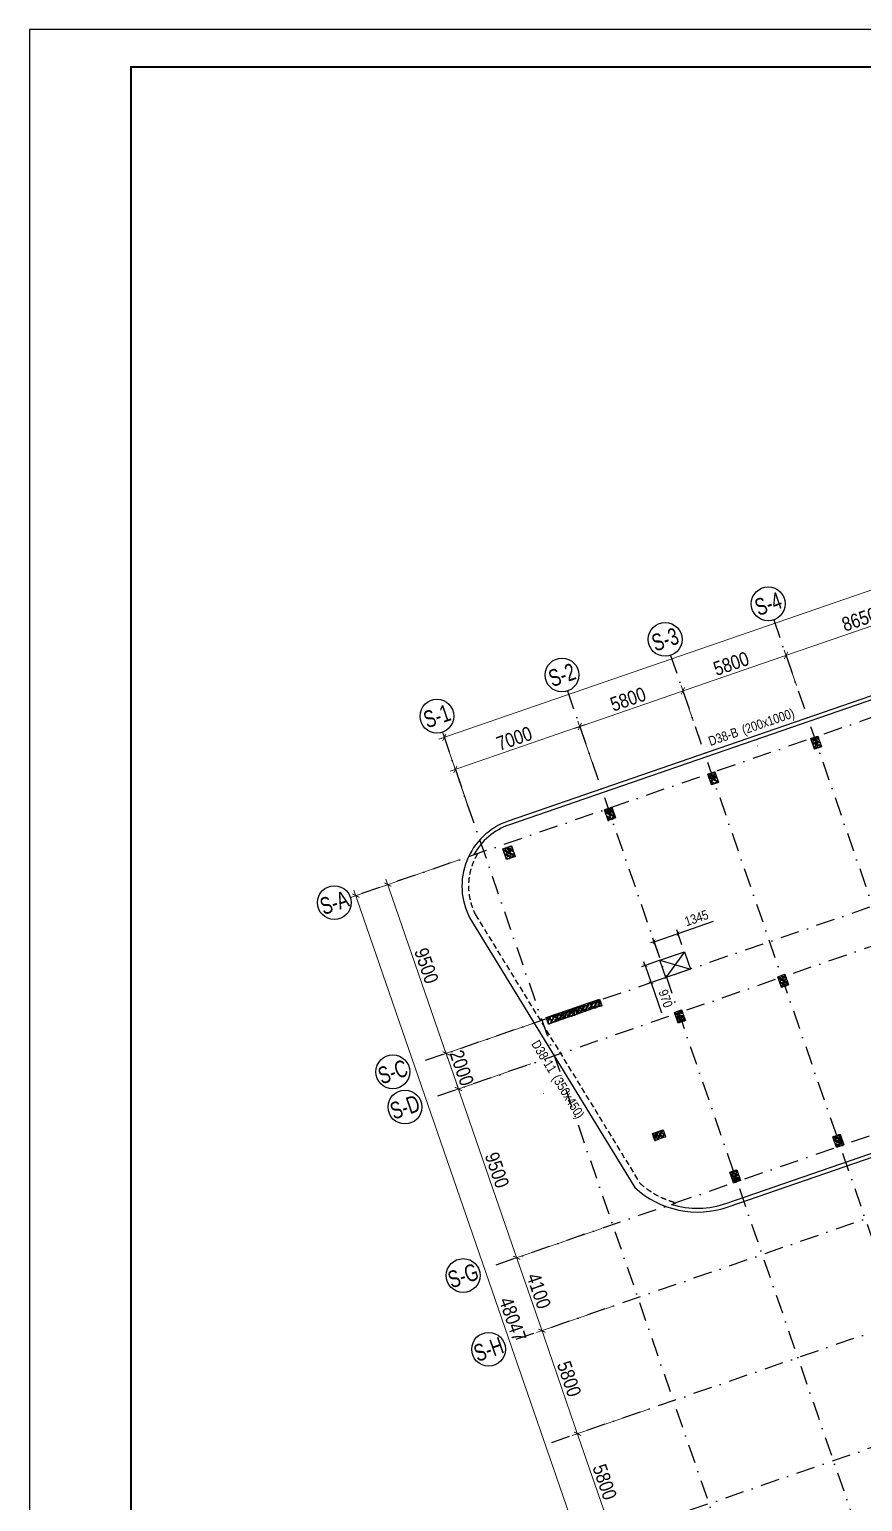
# Model space of a CAD drawing. Header units: millimetres. Extents: x -146681 to 1327256, y -72704 to 46237.
# Drawn here: x 789237 to 833532, y -32064 to 46237 of the extents above; entities that cross this region are included whole.
import ezdxf
from ezdxf.enums import TextEntityAlignment as Align

# ---------------------------------------------------------------- set-up
doc = ezdxf.new("R2010")
doc.units = ezdxf.units.MM
doc.header["$MEASUREMENT"] = 0
doc.linetypes.add('DASHDOT', pattern=[1, 0.5, -0.25, 0, -0.25])
doc.linetypes.add('DASHED', pattern=[4.5, 3, -1.5])
for name, color, linetype in [('ccu11-Dim', 8, 'Continuous'), ('ccu11-Khuat', 9, 'DASHED'), ('ccu11-Manh', 8, 'Continuous'), ('ccu11-Thay', 7, 'Continuous'), ('ccu12-Text', 31, 'Continuous'), ('KC2-DIM', 251, 'Continuous'), ('KT-Luoi truc South Tower', 8, 'DASHDOT'), ('ST_MBDV Cot vach 220805$0$AUDIT_I_220805193045-1', 50, 'Continuous'), ('ST_MBDV Cot vach 220805$0$AUDIT_I_220805193045-5', 6, 'Continuous')]:
    doc.layers.add(name, color=color, linetype=linetype)
for name, color, linetype, lineweight in [('ccu12-Tencaukien', 9, 'Continuous', 15), ('KT-Kich thuoc', 159, 'Continuous', 18), ('KT-Net thay', 7, 'Continuous', 15)]:
    doc.layers.add(name, color=color, linetype=linetype, lineweight=lineweight)
doc.styles.add('Arial Narrow', font='ARIALN.TTF')
doc.styles.add('ST_MBDV Cot vach 220805$0$HBA-Text', font='GOTHIC.TTF')
doc.dimstyles.new('ccu12-200', dxfattribs={"dimscale": 200, "dimtxt": 2.5, "dimasz": 1, "dimexe": 1, "dimexo": 2, "dimgap": 1, "dimtad": 1, "dimdec": 0, "dimdsep": 46, "dimtxsty": 'Arial Narrow', "dimblk": 'ARCHTICK', "dimcen": -1, "dimdle": 1, "dimclrd": 256, "dimclre": 256, "dimclrt": 3, "dimadec": 0, "dimazin": 2, "dimtfac": 0.1, "dimtdec": 0, "dimtmove": 0, "dimatfit": 1, "dimldrblk": 'ARCHTICK', "dimfxl": 1, "dimtvp": 0.833333, "dimtolj": 1, "dimtzin": 12, "dimarcsym": 0})
doc.dimstyles.new('CCU_1-300', dxfattribs={"dimscale": 300, "dimtxt": 2.5, "dimasz": 1, "dimexe": 1, "dimexo": 2, "dimgap": 0.5, "dimtad": 1, "dimdec": 0, "dimdsep": 46, "dimtxsty": 'Arial Narrow', "dimblk": 'ARCHTICK', "dimcen": -1, "dimdle": 1, "dimclrd": 256, "dimclre": 256, "dimclrt": 3, "dimadec": 0, "dimazin": 2, "dimtfac": 0.1, "dimtdec": 0, "dimtix": 1, "dimtmove": 2, "dimatfit": 1, "dimfxl": 1, "dimtvp": 0.833333, "dimtolj": 1, "dimtzin": 12, "dimarcsym": 0})

# ---------------------------------------------------------------- blocks, each defined once
blk = doc.blocks.new('_ArchTick')
at = {"color": 0, "const_width": 0.15}
blk.add_lwpolyline([(-0.5, -0.5), (0.5, 0.5)], dxfattribs=at)
blk = doc.blocks.new('*D471')
at = {"layer": 'Defpoints', "color": 0, "transparency": 16777216}
for p in [(-107244, 41911, 0), (-103322, 33214, 0), (-108556, 31407)]:
    blk.add_point(p, dxfattribs=at)
at = {"layer": 'KT-Kich thuoc', "lineweight": -2, "transparency": 16777216}
for p, q in [((-107811, 41715), (-111940, 40289)), ((-111755, 40671), (-108459, 31124)), ((-103889, 33019), (-108840, 31309))]:
    blk.add_line(p, q, dxfattribs=at)
at = {"layer": 'KT-Kich thuoc', "lineweight": -2, "transparency": 16777216, "xscale": 300, "yscale": 300, "zscale": 300}
for p, rotation in [((-111657, 40387), 109.0471379637702), ((-108556, 31407), 289.0471379637702)]:
    blk.add_blockref('_ArchTick', p, dxfattribs=dict(at, rotation=rotation))
at = {"layer": 'KT-Kich thuoc', "color": 3, "transparency": 16777216, "insert": (-109603, 36071), "char_height": 750, "attachment_point": 5, "rotation": 289.04714, "style": 'Arial Narrow'}
blk.add_mtext('\\A1;9500', dxfattribs=at)
blk = doc.blocks.new('*D472')
at = {"layer": 'Defpoints', "color": 0, "transparency": 16777216}
for p in [(-103491, 31041, 0), (-99707, 22296), (-104803, 20537)]:
    blk.add_point(p, dxfattribs=at)
at = {"layer": 'KT-Kich thuoc', "lineweight": -2, "transparency": 16777216}
for p, q in [((-104058, 30845), (-108187, 29419)), ((-108002, 29801), (-104706, 20253)), ((-100274, 22101), (-105087, 20439))]:
    blk.add_line(p, q, dxfattribs=at)
at = {"layer": 'KT-Kich thuoc', "lineweight": -2, "transparency": 16777216, "xscale": 300, "yscale": 300, "zscale": 300}
for p, rotation in [((-107904, 29517), 109.0471379637702), ((-104803, 20537), 289.0471379637702)]:
    blk.add_blockref('_ArchTick', p, dxfattribs=dict(at, rotation=rotation))
at = {"layer": 'KT-Kich thuoc', "color": 3, "transparency": 16777216, "insert": (-105850, 25201), "char_height": 750, "attachment_point": 5, "rotation": 289.04714, "style": 'Arial Narrow'}
blk.add_mtext('\\A1;9500', dxfattribs=at)
blk = doc.blocks.new('*D473')
at = {"layer": 'Defpoints', "color": 0, "transparency": 16777216}
for p in [(-104143, 32931, 0), (-103491, 31041, 0), (-107904, 29517)]:
    blk.add_point(p, dxfattribs=at)
at = {"layer": 'KT-Kich thuoc', "lineweight": -2, "transparency": 16777216}
for p, q in [((-104711, 32735), (-108840, 31310)), ((-108557, 31407), (-108654, 31691)), ((-108557, 31407), (-107904, 29517)), ((-104058, 30845), (-108187, 29419)), ((-107904, 29517), (-107806, 29233))]:
    blk.add_line(p, q, dxfattribs=at)
at = {"layer": 'KT-Kich thuoc', "lineweight": -2, "transparency": 16777216, "xscale": 300, "yscale": 300, "zscale": 300}
for p, rotation in [((-108557, 31407), 289.0471379637702), ((-107904, 29517), 109.0471379637702)]:
    blk.add_blockref('_ArchTick', p, dxfattribs=dict(at, rotation=rotation))
at = {"layer": 'KT-Kich thuoc', "color": 3, "transparency": 16777216, "insert": (-107726, 30636), "char_height": 750, "attachment_point": 5, "rotation": 289.04714, "style": 'Arial Narrow'}
blk.add_mtext('\\A1;2000', dxfattribs=at)
blk = doc.blocks.new('ST_MBDV Cot vach 220805$0$GRID-SYM-flat-103')
at = {"layer": 'ST_MBDV Cot vach 220805$0$AUDIT_I_220805193045-1'}
blk.add_circle((0, 0, 0), 900, dxfattribs=at)
at = {"layer": 'ST_MBDV Cot vach 220805$0$AUDIT_I_220805193045-1', "style": 'ST_MBDV Cot vach 220805$0$HBA-Text'}
blk.add_attdef('GRID', text='', height=900, rotation=19.04714, dxfattribs=at).set_placement((0, 0, 0), align=Align.MIDDLE_CENTER)
blk = doc.blocks.new('*D479')
at = {"layer": 'Defpoints', "color": 0, "transparency": 16777216}
for p in [(-110864, 40661, 0), (-91942, -3636), (-97678, -5616)]:
    blk.add_point(p, dxfattribs=at)
at = {"layer": 'KT-Kich thuoc', "lineweight": -2, "transparency": 16777216}
for p, q in [((-111431, 40465), (-113642, 39702)), ((-113456, 40083), (-97581, -5900)), ((-92509, -3831), (-97962, -5714))]:
    blk.add_line(p, q, dxfattribs=at)
at = {"layer": 'KT-Kich thuoc', "lineweight": -2, "transparency": 16777216, "xscale": 300, "yscale": 300, "zscale": 300}
for p, rotation in [((-113358, 39800), 109.0471379637702), ((-97678, -5616), 289.0471379637702)]:
    blk.add_blockref('_ArchTick', p, dxfattribs=dict(at, rotation=rotation))
at = {"layer": 'KT-Kich thuoc', "color": 3, "transparency": 16777216, "insert": (-105015, 17266), "char_height": 750, "attachment_point": 5, "rotation": 289.04714, "style": 'Arial Narrow'}
blk.add_mtext('\\A1;48047', dxfattribs=at)
blk = doc.blocks.new('*D480')
at = {"layer": 'Defpoints', "color": 0, "transparency": 16777216}
for p in [(-100390, 22061, 0), (-99052, 18185, 0), (-103465, 16661)]:
    blk.add_point(p, dxfattribs=at)
at = {"layer": 'KT-Kich thuoc', "lineweight": -2, "transparency": 16777216}
for p, q in [((-100958, 21865), (-105087, 20439)), ((-104901, 20820), (-103368, 16378)), ((-99620, 17989), (-103749, 16563))]:
    blk.add_line(p, q, dxfattribs=at)
at = {"layer": 'KT-Kich thuoc', "lineweight": -2, "transparency": 16777216, "xscale": 300, "yscale": 300, "zscale": 300}
for p, rotation in [((-104803, 20537), 109.0471379637702), ((-103465, 16661), 289.0471379637702)]:
    blk.add_blockref('_ArchTick', p, dxfattribs=dict(at, rotation=rotation))
at = {"layer": 'KT-Kich thuoc', "color": 3, "transparency": 16777216, "insert": (-103631, 18773), "char_height": 750, "attachment_point": 5, "rotation": 289.04714, "style": 'Arial Narrow'}
blk.add_mtext('\\A1;4100', dxfattribs=at)
blk = doc.blocks.new('*D481')
at = {"layer": 'Defpoints', "color": 0, "transparency": 16777216}
for p in [(-99052, 18185, 0), (-97162, 12702, 0), (-101573, 11179)]:
    blk.add_point(p, dxfattribs=at)
at = {"layer": 'KT-Kich thuoc', "lineweight": -2, "transparency": 16777216}
for p, q in [((-99620, 17989), (-103749, 16564)), ((-103563, 16945), (-101475, 10896)), ((-97729, 12506), (-101856, 11081))]:
    blk.add_line(p, q, dxfattribs=at)
at = {"layer": 'KT-Kich thuoc', "lineweight": -2, "transparency": 16777216, "xscale": 300, "yscale": 300, "zscale": 300}
for p, rotation in [((-103466, 16662), 109.0471379637702), ((-101573, 11179), 289.0471379637702)]:
    blk.add_blockref('_ArchTick', p, dxfattribs=dict(at, rotation=rotation))
at = {"layer": 'KT-Kich thuoc', "color": 3, "transparency": 16777216, "insert": (-102015, 14094), "char_height": 750, "attachment_point": 5, "rotation": 289.04714, "style": 'Arial Narrow'}
blk.add_mtext('\\A1;5800', dxfattribs=at)
blk = doc.blocks.new('*D482')
at = {"layer": 'Defpoints', "color": 0, "transparency": 16777216}
for p in [(-97162, 12702, 0), (-95267, 7220, 0), (-99682, 5696)]:
    blk.add_point(p, dxfattribs=at)
at = {"layer": 'KT-Kich thuoc', "lineweight": -2, "transparency": 16777216}
for p, q in [((-97729, 12506), (-101858, 11080)), ((-101673, 11462), (-99584, 5412)), ((-95834, 7024), (-99966, 5598))]:
    blk.add_line(p, q, dxfattribs=at)
at = {"layer": 'KT-Kich thuoc', "lineweight": -2, "transparency": 16777216, "xscale": 300, "yscale": 300, "zscale": 300}
for p, rotation in [((-101575, 11178), 109.0471379637702), ((-99682, 5696), 289.0471379637702)]:
    blk.add_blockref('_ArchTick', p, dxfattribs=dict(at, rotation=rotation))
at = {"layer": 'KT-Kich thuoc', "color": 3, "transparency": 16777216, "insert": (-100125, 8611), "char_height": 750, "attachment_point": 5, "rotation": 289.04714, "style": 'Arial Narrow'}
blk.add_mtext('\\A1;5800', dxfattribs=at)
blk = doc.blocks.new('*D485')
at = {"layer": 'Defpoints', "color": 0, "transparency": 16777216}
for p in [(-52359, 62652), (-108654, 48212), (-107112, 43748, 0)]:
    blk.add_point(p, dxfattribs=at)
at = {"layer": 'KT-Kich thuoc', "lineweight": -2, "transparency": 16777216}
for p, q in [((-52555, 63219), (-53998, 67400)), ((-53617, 67214), (-108937, 48114)), ((-107308, 44315), (-108751, 48496))]:
    blk.add_line(p, q, dxfattribs=at)
at = {"layer": 'KT-Kich thuoc', "lineweight": -2, "transparency": 16777216, "xscale": 300, "yscale": 300, "zscale": 300}
for p, rotation in [((-53900, 67116), 19.04771637789532), ((-108654, 48212), 199.0477163778953)]:
    blk.add_blockref('_ArchTick', p, dxfattribs=dict(at, rotation=rotation))
at = {"layer": 'KT-Kich thuoc', "color": 3, "transparency": 16777216, "insert": (-78140, 59662), "char_height": 750, "attachment_point": 5, "rotation": 19.04772, "style": 'Arial Narrow'}
blk.add_mtext('\\A1;57925', dxfattribs=at)
blk = doc.blocks.new('*D486')
at = {"layer": 'Defpoints', "color": 0, "transparency": 16777216}
for p in [(-101450, 48795), (-100280, 45407), (-106897, 43123)]:
    blk.add_point(p, dxfattribs=at)
at = {"layer": 'KT-Kich thuoc', "lineweight": -2, "transparency": 16777216}
for p, q in [((-108350, 46413), (-101166, 48893)), ((-100476, 45974), (-101548, 49079)), ((-107092, 43690), (-108164, 46794))]:
    blk.add_line(p, q, dxfattribs=at)
for p, xscale, yscale, zscale, rotation in [((-101450, 48795), 300, 300, 300, 19.04713796427213), ((-108066, 46511), 300.0000000000001, 300.0000000000001, 300.0000000000001, 199.0471379642721)]:
    blk.add_blockref('_ArchTick', p, dxfattribs=dict(at, xscale=xscale, yscale=yscale, zscale=zscale, rotation=rotation))
at = {"layer": 'KT-Kich thuoc', "color": 3, "transparency": 16777216, "insert": (-104932, 48157), "char_height": 750, "attachment_point": 5, "rotation": 19.04714, "style": 'Arial Narrow'}
blk.add_mtext('\\A1;7000', dxfattribs=at)
blk = doc.blocks.new('*D487')
at = {"layer": 'Defpoints', "color": 0, "transparency": 16777216}
for p in [(-95967, 50688), (-95220, 48523), (-100280, 45407)]:
    blk.add_point(p, dxfattribs=at)
at = {"layer": 'KT-Kich thuoc', "lineweight": -2, "transparency": 16777216}
for p, q in [((-95415, 49090), (-96065, 50972)), ((-101733, 48697), (-95684, 50786)), ((-100476, 45974), (-101548, 49079))]:
    blk.add_line(p, q, dxfattribs=at)
for p, xscale, yscale, zscale, rotation in [((-95967, 50688), 300, 300, 300, 19.04713796427213), ((-101450, 48795), 300.0000000000001, 300.0000000000001, 300.0000000000001, 199.0471379642721)]:
    blk.add_blockref('_ArchTick', p, dxfattribs=dict(at, xscale=xscale, yscale=yscale, zscale=zscale, rotation=rotation))
at = {"layer": 'KT-Kich thuoc', "color": 3, "transparency": 16777216, "insert": (-98882, 50245), "char_height": 750, "attachment_point": 5, "rotation": 19.04714, "style": 'Arial Narrow'}
blk.add_mtext('\\A1;5800', dxfattribs=at)
blk = doc.blocks.new('*D488')
at = {"layer": 'Defpoints', "color": 0, "transparency": 16777216}
for p in [(-90485, 52581), (-89737, 50415), (-95220, 48523)]:
    blk.add_point(p, dxfattribs=at)
at = {"layer": 'KT-Kich thuoc', "lineweight": -2, "transparency": 16777216}
for p, q in [((-96251, 50590), (-90201, 52679)), ((-89933, 50983), (-90583, 52864)), ((-95415, 49090), (-96065, 50972))]:
    blk.add_line(p, q, dxfattribs=at)
for p, xscale, yscale, zscale, rotation in [((-90485, 52581), 300, 300, 300, 19.04713796427213), ((-95967, 50688), 300.0000000000001, 300.0000000000001, 300.0000000000001, 199.0471379642721)]:
    blk.add_blockref('_ArchTick', p, dxfattribs=dict(at, xscale=xscale, yscale=yscale, zscale=zscale, rotation=rotation))
at = {"layer": 'KT-Kich thuoc', "color": 3, "transparency": 16777216, "insert": (-93400, 52138), "char_height": 750, "attachment_point": 5, "rotation": 19.04714, "style": 'Arial Narrow'}
blk.add_mtext('\\A1;5800', dxfattribs=at)
blk = doc.blocks.new('*D489')
at = {"layer": 'Defpoints', "color": 0, "transparency": 16777216}
for p in [(-82308, 55404), (-81561, 53238), (-89737, 50415)]:
    blk.add_point(p, dxfattribs=at)
at = {"layer": 'KT-Kich thuoc', "lineweight": -2, "transparency": 16777216}
for p, q in [((-81757, 53805), (-82406, 55687)), ((-90768, 52483), (-82025, 55502)), ((-89933, 50983), (-90583, 52864))]:
    blk.add_line(p, q, dxfattribs=at)
for p, xscale, yscale, zscale, rotation in [((-82308, 55404), 300, 300, 300, 19.04713796427213), ((-90485, 52581), 300.0000000000001, 300.0000000000001, 300.0000000000001, 199.0471379642721)]:
    blk.add_blockref('_ArchTick', p, dxfattribs=dict(at, xscale=xscale, yscale=yscale, zscale=zscale, rotation=rotation))
at = {"layer": 'KT-Kich thuoc', "color": 3, "transparency": 16777216, "insert": (-86570, 54496), "char_height": 750, "attachment_point": 5, "rotation": 19.04714, "style": 'Arial Narrow'}
blk.add_mtext('\\A1;8650', dxfattribs=at)
blk = doc.blocks.new('*U194')
at = {"layer": 'ccu12-Tencaukien', "color": 8, "ltscale": 10000}
blk.add_line((361, -155), (354, -155), dxfattribs=at)
at = {"layer": 'ccu12-Text', "color": 2, "style": 'Arial Narrow', "width": 0.8}
blk.add_attdef('SH', text='', height=300, dxfattribs=at).set_placement((276, 6), align=Align.BOTTOM_RIGHT)
at = {"layer": 'ccu12-Text', "color": 31, "style": 'Arial Narrow', "width": 0.8}
for tag, p in [('(', (508, -75)), ('KT', (633, -75)), (')', (963, -75))]:
    blk.add_attdef(tag, text='', height=250, dxfattribs=at).set_placement(p, align=Align.BOTTOM_LEFT)
blk = doc.blocks.new('Khung ten_A1', base_point=(-3406704, 253379))
at = {"layer": 'Defpoints', "color": 1}
blk.add_lwpolyline([(84100, 0), (84100, 59471), (0, 59471), (0, 0)], close=True, dxfattribs=at)
at = {"layer": 'KT-Net thay', "const_width": 60}
blk.add_lwpolyline([(2700, 1071), (83100, 1071), (83100, 58471), (2700, 58471)], close=True, dxfattribs=at)
blk = doc.blocks.new('*U218')
h = blk.add_hatch()
h.set_pattern_fill('VATLIEU04', color=250, scale=40, style=0, pattern_type=2)
h.set_pattern_definition([(50, (-580, 3050), (286.904, -25.101), [30, -330]), (355, (-580, 3050), (-55.5, 300.877), [24, -264]), (100.451, (-556.1, 3047.9), (231.404, 275.776), [25.496, -280.457]), (46.184, (-580, 3130), (426.896, -66.208), [45, -495]), (96.636, (-544.43, 3124.5), (373.865, 389.647), [38.244, -420.685]), (351.184, (-580, 3130), (373.865, 389.65), [36, -396]), (21, (-540, 3110), (238.763, -161.048), [30, -330]), (326, (-540, 3110), (97.326, 290.06), [24, -264]), (71.451, (-520.1, 3096.58), (336.09, 129.012), [25.496, -280.457]), (37.5, (-580, 3050), (4.864, 133.1575), [0, -260.8, 0, -268, 0, -265]), (7.5, (-580, 3050), (105.228, 157.7647), [0, -152.8, 0, -254.8, 0, -101]), (327.5, (-669.2, 3050), (213.529, -9.022), [0, -100, 0, -312, 0, -414]), (317.5, (-709.2, 3050), (233.274, 40.042), [0, -130, 0, -207.2, 0, -294]), (45, (-580, 3050), (-120.208, 120.208), []), (45, (-580, 3099), (-120.208, 120.208), [])])
h.paths.add_polyline_path([(-475, -475), (-105, -475), (-105, 2525), (-475, 2525)])
at = {"color": 6, "ltscale": 0.25}
blk.add_lwpolyline([(-475, -475), (-105, -475), (-105, 2525), (-475, 2525)], close=True, dxfattribs=at)
at = {"layer": 'Defpoints', "linetype": 'ByBlock', "ltscale": 30}
for p, q in [((-105, -475), (-475, 2525)), ((-475, -475), (-105, 2525))]:
    blk.add_line(p, q, dxfattribs=at)
blk = doc.blocks.new('*U212')
h = blk.add_hatch()
h.set_pattern_fill('VATLIEU04', color=250, scale=40, style=0, pattern_type=2)
h.set_pattern_definition([(50, (-550, 650.03), (286.904, -25.1), [30, -330]), (355, (-550, 650.03), (-55.5, 300.88), [24, -264]), (100.451, (-526.1, 647.93), (231.404, 275.776), [25.496, -280.457]), (46.184, (-550, 730.03), (426.9, -66.21), [45, -495]), (96.636, (-514.43, 724.5), (373.87, 389.65), [38.24, -420.69]), (351.184, (-550, 730.03), (373.86, 389.65), [36, -396]), (21, (-510, 710.03), (238.763, -161.048), [30, -330]), (326, (-510, 710.03), (97.326, 290.06), [24, -264]), (71.451, (-490.1, 696.6), (336.09, 129.01), [25.496, -280.457]), (37.5, (-550, 650.03), (4.864, 133.1575), [0, -260.8, 0, -268, 0, -265]), (7.5, (-550, 650.03), (105.228, 157.765), [0, -152.8, 0, -254.8, 0, -101]), (327.5, (-639.2, 650.03), (213.529, -9.022), [0, -100, 0, -312, 0, -414]), (317.5, (-679.2, 650.03), (233.274, 40.042), [0, -130, 0, -207.2, 0, -294]), (45, (-550, 650.03), (-120.208, 120.208), []), (45, (-550, 699.03), (-120.208, 120.208), [])])
h.paths.add_polyline_path([(-475, -475), (-75, -475), (-75, 125), (-475, 125)])
at = {"color": 6, "ltscale": 0.25}
blk.add_lwpolyline([(-475, -475), (-75, -475), (-75, 125), (-475, 125)], close=True, dxfattribs=at)
at = {"layer": 'Defpoints', "linetype": 'ByBlock', "ltscale": 30}
for p, q in [((-75, -475), (-475, 125)), ((-475, -475), (-75, 125))]:
    blk.add_line(p, q, dxfattribs=at)
blk = doc.blocks.new('*U197')
h = blk.add_hatch()
h.set_pattern_fill('VATLIEU04', color=250, scale=40, style=0, pattern_type=2)
h.set_pattern_definition([(50, (-550, 650), (286.904, -25.1), [30, -330]), (355, (-550, 650), (-55.5, 300.88), [24, -264]), (100.451, (-526.1, 647.9), (231.404, 275.776), [25.496, -280.457]), (46.184, (-550, 730), (426.9, -66.21), [45, -495]), (96.636, (-514.43, 724.5), (373.87, 389.65), [38.24, -420.69]), (351.184, (-550, 730), (373.86, 389.65), [36, -396]), (21, (-510, 710), (238.763, -161.048), [30, -330]), (326, (-510, 710), (97.326, 290.06), [24, -264]), (71.451, (-490.1, 696.58), (336.09, 129.01), [25.496, -280.457]), (37.5, (-550, 650), (4.864, 133.1575), [0, -260.8, 0, -268, 0, -265]), (7.5, (-550, 650), (105.228, 157.765), [0, -152.8, 0, -254.8, 0, -101]), (327.5, (-639.2, 650), (213.529, -9.022), [0, -100, 0, -312, 0, -414]), (317.5, (-679.2, 650), (233.274, 40.042), [0, -130, 0, -207.2, 0, -294]), (45, (-550, 650), (-120.208, 120.208), []), (45, (-550, 699), (-120.208, 120.208), [])])
h.paths.add_polyline_path([(-475, -475), (-75, -475), (-75, 125), (-475, 125)])
at = {"color": 6, "ltscale": 0.25}
blk.add_lwpolyline([(-475, -475), (-75, -475), (-75, 125), (-475, 125)], close=True, dxfattribs=at)
at = {"layer": 'Defpoints', "linetype": 'ByBlock', "ltscale": 30}
for p, q in [((-75, -475), (-475, 125)), ((-475, -475), (-75, 125))]:
    blk.add_line(p, q, dxfattribs=at)
blk = doc.blocks.new('*U210')
h = blk.add_hatch()
h.set_pattern_fill('VATLIEU04', color=250, scale=40, style=0, pattern_type=2)
h.set_pattern_definition([(50, (-550, 650.03), (286.904, -25.1), [30, -330]), (355, (-550, 650.03), (-55.5, 300.88), [24, -264]), (100.451, (-526.1, 647.93), (231.404, 275.776), [25.496, -280.457]), (46.184, (-550, 730.03), (426.9, -66.21), [45, -495]), (96.636, (-514.43, 724.5), (373.87, 389.65), [38.24, -420.69]), (351.184, (-550, 730.03), (373.86, 389.65), [36, -396]), (21, (-510, 710.03), (238.763, -161.048), [30, -330]), (326, (-510, 710.03), (97.326, 290.06), [24, -264]), (71.451, (-490.1, 696.6), (336.09, 129.01), [25.496, -280.457]), (37.5, (-550, 650.03), (4.864, 133.1575), [0, -260.8, 0, -268, 0, -265]), (7.5, (-550, 650.03), (105.228, 157.765), [0, -152.8, 0, -254.8, 0, -101]), (327.5, (-639.2, 650.03), (213.529, -9.022), [0, -100, 0, -312, 0, -414]), (317.5, (-679.2, 650.03), (233.274, 40.042), [0, -130, 0, -207.2, 0, -294]), (45, (-550, 650.03), (-120.208, 120.208), []), (45, (-550, 699.03), (-120.208, 120.208), [])])
h.paths.add_polyline_path([(-475, -475), (-75, -475), (-75, 125), (-475, 125)])
at = {"color": 6, "ltscale": 0.25}
blk.add_lwpolyline([(-475, -475), (-75, -475), (-75, 125), (-475, 125)], close=True, dxfattribs=at)
at = {"layer": 'Defpoints', "linetype": 'ByBlock', "ltscale": 30}
for p, q in [((-75, -475), (-475, 125)), ((-475, -475), (-75, 125))]:
    blk.add_line(p, q, dxfattribs=at)
blk = doc.blocks.new('*U204')
h = blk.add_hatch()
h.set_pattern_fill('VATLIEU04', color=250, scale=40, style=0, pattern_type=2)
h.set_pattern_definition([(50, (-550, 650), (286.904, -25.1), [30, -330]), (355, (-550, 650), (-55.5, 300.88), [24, -264]), (100.451, (-526.1, 647.9), (231.404, 275.776), [25.496, -280.457]), (46.184, (-550, 730), (426.9, -66.21), [45, -495]), (96.636, (-514.43, 724.5), (373.87, 389.65), [38.24, -420.69]), (351.184, (-550, 730), (373.86, 389.65), [36, -396]), (21, (-510, 710), (238.763, -161.048), [30, -330]), (326, (-510, 710), (97.326, 290.06), [24, -264]), (71.451, (-490.1, 696.58), (336.09, 129.01), [25.496, -280.457]), (37.5, (-550, 650), (4.864, 133.1575), [0, -260.8, 0, -268, 0, -265]), (7.5, (-550, 650), (105.228, 157.765), [0, -152.8, 0, -254.8, 0, -101]), (327.5, (-639.2, 650), (213.529, -9.022), [0, -100, 0, -312, 0, -414]), (317.5, (-679.2, 650), (233.274, 40.042), [0, -130, 0, -207.2, 0, -294]), (45, (-550, 650), (-120.208, 120.208), []), (45, (-550, 699), (-120.208, 120.208), [])])
h.paths.add_polyline_path([(-475, -475), (-75, -475), (-75, 125), (-475, 125)])
at = {"color": 6, "ltscale": 0.25}
blk.add_lwpolyline([(-475, -475), (-75, -475), (-75, 125), (-475, 125)], close=True, dxfattribs=at)
at = {"layer": 'Defpoints', "linetype": 'ByBlock', "ltscale": 30}
for p, q in [((-75, -475), (-475, 125)), ((-475, -475), (-75, 125))]:
    blk.add_line(p, q, dxfattribs=at)
blk = doc.blocks.new('*U206')
h = blk.add_hatch()
h.set_pattern_fill('VATLIEU04', color=250, scale=40, style=0, pattern_type=2)
h.set_pattern_definition([(50, (-550, 650), (286.904, -25.1), [30, -330]), (355, (-550, 650), (-55.5, 300.88), [24, -264]), (100.451, (-526.1, 647.9), (231.404, 275.776), [25.496, -280.457]), (46.184, (-550, 730), (426.9, -66.21), [45, -495]), (96.636, (-514.43, 724.5), (373.87, 389.65), [38.24, -420.69]), (351.184, (-550, 730), (373.86, 389.65), [36, -396]), (21, (-510, 710), (238.763, -161.048), [30, -330]), (326, (-510, 710), (97.326, 290.06), [24, -264]), (71.451, (-490.1, 696.58), (336.09, 129.01), [25.496, -280.457]), (37.5, (-550, 650), (4.864, 133.1575), [0, -260.8, 0, -268, 0, -265]), (7.5, (-550, 650), (105.228, 157.765), [0, -152.8, 0, -254.8, 0, -101]), (327.5, (-639.2, 650), (213.529, -9.022), [0, -100, 0, -312, 0, -414]), (317.5, (-679.2, 650), (233.274, 40.042), [0, -130, 0, -207.2, 0, -294]), (45, (-550, 650), (-120.208, 120.208), []), (45, (-550, 699), (-120.208, 120.208), [])])
h.paths.add_polyline_path([(-475, -475), (-75, -475), (-75, 125), (-475, 125)])
at = {"color": 6, "ltscale": 0.25}
blk.add_lwpolyline([(-475, -475), (-75, -475), (-75, 125), (-475, 125)], close=True, dxfattribs=at)
at = {"layer": 'Defpoints', "linetype": 'ByBlock', "ltscale": 30}
for p, q in [((-75, -475), (-475, 125)), ((-475, -475), (-75, 125))]:
    blk.add_line(p, q, dxfattribs=at)
blk = doc.blocks.new('*U199')
h = blk.add_hatch()
h.set_pattern_fill('VATLIEU04', color=250, scale=40, style=0, pattern_type=2)
h.set_pattern_definition([(50, (-550, 650.2), (286.904, -25.1), [30, -330]), (355, (-550, 650.2), (-55.5, 300.88), [24, -264]), (100.451, (-526.1, 648.1), (231.404, 275.776), [25.496, -280.457]), (46.184, (-550, 730.2), (426.9, -66.21), [45, -495]), (96.636, (-514.43, 724.67), (373.87, 389.65), [38.24, -420.69]), (351.184, (-550, 730.2), (373.86, 389.65), [36, -396]), (21, (-510, 710.2), (238.763, -161.048), [30, -330]), (326, (-510, 710.2), (97.326, 290.06), [24, -264]), (71.451, (-490.1, 696.77), (336.09, 129.01), [25.496, -280.457]), (37.5, (-550, 650.19), (4.864, 133.1575), [0, -260.8, 0, -268, 0, -265]), (7.5, (-550, 650.19), (105.228, 157.765), [0, -152.8, 0, -254.8, 0, -101]), (327.5, (-639.2, 650.19), (213.529, -9.022), [0, -100, 0, -312, 0, -414]), (317.5, (-679.2, 650.2), (233.274, 40.042), [0, -130, 0, -207.2, 0, -294]), (45, (-550, 650.19), (-120.208, 120.208), []), (45, (-550, 699.19), (-120.208, 120.208), [])])
h.paths.add_polyline_path([(-475, -475), (-75, -475), (-75, 125), (-475, 125)])
at = {"color": 6, "ltscale": 0.25}
blk.add_lwpolyline([(-475, -475), (-75, -475), (-75, 125), (-475, 125)], close=True, dxfattribs=at)
at = {"layer": 'Defpoints', "linetype": 'ByBlock', "ltscale": 30}
for p, q in [((-75, -475), (-475, 125)), ((-475, -475), (-75, 125))]:
    blk.add_line(p, q, dxfattribs=at)
blk = doc.blocks.new('*U208')
h = blk.add_hatch()
h.set_pattern_fill('VATLIEU04', color=250, scale=40, style=0, pattern_type=2)
h.set_pattern_definition([(50, (-450, 650), (286.904, -25.1), [30, -330]), (355, (-450, 650), (-55.5, 300.88), [24, -264]), (100.451, (-426.1, 647.9), (231.404, 275.776), [25.496, -280.457]), (46.184, (-450, 730), (426.9, -66.21), [45, -495]), (96.636, (-414.43, 724.5), (373.87, 389.65), [38.24, -420.69]), (351.184, (-450, 730), (373.86, 389.65), [36, -396]), (21, (-410, 710), (238.763, -161.048), [30, -330]), (326, (-410, 710), (97.326, 290.06), [24, -264]), (71.451, (-390.1, 696.58), (336.09, 129.01), [25.496, -280.457]), (37.5, (-450, 650), (4.864, 133.1575), [0, -260.8, 0, -268, 0, -265]), (7.5, (-450, 650), (105.228, 157.765), [0, -152.8, 0, -254.8, 0, -101]), (327.5, (-539.2, 650), (213.529, -9.022), [0, -100, 0, -312, 0, -414]), (317.5, (-579.2, 650), (233.274, 40.042), [0, -130, 0, -207.2, 0, -294]), (45, (-450, 650), (-120.208, 120.208), []), (45, (-450, 699), (-120.208, 120.208), [])])
h.paths.add_polyline_path([(-475, -475), (25, -475), (25, 125), (-475, 125)])
at = {"color": 6, "ltscale": 0.25}
blk.add_lwpolyline([(-475, -475), (25, -475), (25, 125), (-475, 125)], close=True, dxfattribs=at)
at = {"layer": 'Defpoints', "linetype": 'ByBlock', "ltscale": 30}
for p, q in [((25, -475), (-475, 125)), ((-475, -475), (25, 125))]:
    blk.add_line(p, q, dxfattribs=at)
blk = doc.blocks.new('MBCV-T38')
at = {"layer": 'ST_MBDV Cot vach 220805$0$AUDIT_I_220805193045-5', "linetype": 'ByBlock', "xscale": -1}
for name, p, rotation in [('*U206', (-44053, 18665, 0), 199.0471379540016), ('*U204', (-49536, 16773, 0), 199.0471379540016), ('*U197', (-55018, 14880, 0), 199.0471379540016), ('*U208', (-60435, 12798, 0), 199.0471379540016), ('*U210', (-45815, 5997, 0), 199.0471379540016), ('*U212', (-51298, 4104, 0), 199.0471379540016), ('*U199', (-52656, -1819, 0), 289.0471379540016), ('*U199', (-42878, -2511, 0), 199.0471379540016), ('*U199', (-48361, -4403, 0), 199.0471379540016)]:
    blk.add_blockref(name, p, dxfattribs=dict(at, rotation=rotation))
at = {"layer": 'ST_MBDV Cot vach 220805$0$AUDIT_I_220805193045-5', "linetype": 'ByBlock', "extrusion": (-1.72044e-08, -5.9383e-09, 1), "xscale": -1, "rotation": 289.0507796949594}
blk.add_blockref('*U218', (-58312, 4380, 0), dxfattribs=at)
blk = doc.blocks.new('mbkc-t38')
at = {"elevation": 0}
for points in [[(-26286, 27544), (-26287, 27544), (-28875, 34908, 0.338337), (-32749, 36444), (-62185, 26289, 0.459457), (-64225, 21139), (-55456, 6813, 0.279689), (-50490, 5781), (-27772, 13619, 0.204279), (-27706, 13740), (-27482, 14770, -0.275412), (-26755, 15571), (-22342, 17089, -0.414195), (-21181, 16524), (-12852, -7567, 0.319754), (-8032, -11000), (37106, -11000, 0.36531), (42072, -6689, 0.102434), (42063, -5068), (39621, 6403, 0.132611), (38155, 9202, 0.066499), (37024, 10116, 0.137615), (34943, 10700), (9300, 10700)], [(-30467, 36077, 0.177931), (-32689, 36253), (-62119, 26100, 0.186797), (-64022, 24492)], [(-26221, 27355), (-26409, 27290), (-29057, 34822, 0.336124), (-32689, 36253), (-62119, 26100, 0.186797), (-64022, 24492, 0.186797)], [(-53502, 5908, 0.161195), (-50556, 5970), (-27901, 13786), (-27678, 14811, -0.274307), (-26816, 15761), (-22407, 17278, -0.414153), (-20992, 16589), (-12663, -7501, 0.319754), (-8032, -10800), (37104, -10800, 0.151467), (39864, -9900, 0.151467)]]:
    blk.add_lwpolyline(points, format="xyb", dxfattribs=at)
at = {"layer": 'ccu11-Khuat', "ltscale": 100}
blk.add_line((-53502, 5908, 0), (-53253, 5994, 0), dxfattribs=at)
at = {"layer": 'ccu11-Khuat', "ltscale": 100, "elevation": 0}
blk.add_lwpolyline([(-64022, 24492), (-63805, 24567, 0.263916), (-63920, 21312), (-55183, 7037, 0.122661), (-53253, 5994, 0.090333)], format="xyb", dxfattribs=at)
at = {"layer": 'ccu11-Manh'}
for p, q in [((-54115, 18888, -2), (-52498, 18420, -2)), ((-52815, 19337, -2), (-53798, 17971, -2))]:
    blk.add_line(p, q, dxfattribs=at)
at = {"layer": 'ccu11-Thay', "elevation": -2}
blk.add_lwpolyline([(-54115, 18888), (-52815, 19337), (-52498, 18420), (-53798, 17971), (-54113, 18889)], dxfattribs=at)
at = {"layer": 'ccu11-Khuat'}
blk.add_blockref('MBCV-T38', (-1437, 11722, 0), dxfattribs=at)
blk = doc.blocks.new('*D353')
at = {"layer": 'Defpoints', "color": 0, "transparency": 16777216}
for p in [(823722, -1848), (824060, -2827, -2), (822789, -3266, -2)]:
    blk.add_point(p, dxfattribs=at)
at = {"layer": 'KC2-DIM', "lineweight": -2, "transparency": 16777216}
for p, q in [((823722, -1848), (825602, -1199)), ((822451, -2287), (822262, -2352)), ((822658, -2888), (822385, -2098)), ((822451, -2287), (823722, -1848)), ((823930, -2449), (823657, -1659))]:
    blk.add_line(p, q, dxfattribs=at)
at = {"layer": 'KC2-DIM', "lineweight": -2, "transparency": 16777216, "xscale": 200, "yscale": 200, "zscale": 200}
for p, rotation in [((822451, -2287), 19.04716591582628), ((823722, -1848), 199.0471659158263)]:
    blk.add_blockref('_ArchTick', p, dxfattribs=dict(at, rotation=rotation))
at = {"layer": 'KC2-DIM', "color": 3, "transparency": 16777216, "insert": (824703, -1028), "char_height": 500, "attachment_point": 5, "rotation": 19.04717, "style": 'Arial Narrow'}
blk.add_mtext('\\A1;1345', dxfattribs=at)
blk = doc.blocks.new('*D354')
at = {"layer": 'Defpoints', "color": 0, "transparency": 16777216}
for p in [(823099, -3159, -2), (822287, -4465), (823416, -4076, -2)]:
    blk.add_point(p, dxfattribs=at)
at = {"layer": 'KC2-DIM', "lineweight": -2, "transparency": 16777216}
for p, q in [((822721, -3289), (821782, -3614)), ((821971, -3548), (821905, -3359)), ((821971, -3548), (822287, -4465)), ((823038, -4206), (822098, -4531)), ((822287, -4465), (822844, -6076))]:
    blk.add_line(p, q, dxfattribs=at)
at = {"layer": 'KC2-DIM', "lineweight": -2, "transparency": 16777216, "xscale": 200, "yscale": 200, "zscale": 200}
for p, rotation in [((821971, -3548), 289.0471378342672), ((822287, -4465), 109.0471378342673)]:
    blk.add_blockref('_ArchTick', p, dxfattribs=dict(at, rotation=rotation))
at = {"layer": 'KC2-DIM', "color": 3, "transparency": 16777216, "insert": (823061, -5311), "char_height": 500, "attachment_point": 5, "rotation": 289.04714, "style": 'Arial Narrow'}
blk.add_mtext('\\A1;970', dxfattribs=at)
blk = doc.blocks.new('Asix South Tower')
at = {"layer": 'KT-Luoi truc South Tower', "ltscale": 2000}
for p, q in [((-45928.1, 63080), (-113358.3, 39799.9)), ((-91137.3, 54471), (-72972, 1855.8)), ((-96619.8, 52578.2), (-78454.5, -37)), ((-102102.2, 50685.3), (-83937, -1929.8)), ((-108719, 48400.9), (-90553.7, -4214.3)), ((-67132.6, 45709), (-110541.5, 30722.1)), ((-66479.9, 43818.5), (-109888.9, 28831.6)), ((-37736.8, 39354.3), (-105450.5, 15976.2)), ((-63379.6, 34838.6), (-106788.6, 19851.7)), ((-37735.1, 33218.9), (-103274.2, 10591.7)), ((-47391.3, 23749.2), (-101381.4, 5109.2))]:
    blk.add_line(p, q, dxfattribs=at)
at = {"layer": 'KT-Kich thuoc'}
ref = blk.add_blockref('ST_MBDV Cot vach 220805$0$GRID-SYM-flat-103', (-91431.1, 55321.7), dxfattribs=at)
ref.add_attrib('GRID', 'S-4', dxfattribs={"layer": 'ST_MBDV Cot vach 220805$0$AUDIT_I_220805193045-1', "height": 900, "rotation": 19, "style": 'ST_MBDV Cot vach 220805$0$HBA-Text', "width": 0.75}).set_placement((-91431.1, 55321.7, 0), align=Align.MIDDLE_CENTER)
ref = blk.add_blockref('ST_MBDV Cot vach 220805$0$GRID-SYM-flat-103', (-96913.5, 53428.9), dxfattribs=at)
ref.add_attrib('GRID', 'S-3', dxfattribs={"layer": 'ST_MBDV Cot vach 220805$0$AUDIT_I_220805193045-1', "height": 900, "rotation": 19, "style": 'ST_MBDV Cot vach 220805$0$HBA-Text', "width": 0.75}).set_placement((-96913.5, 53428.9, 0), align=Align.MIDDLE_CENTER)
ref = blk.add_blockref('ST_MBDV Cot vach 220805$0$GRID-SYM-flat-103', (-102396, 51536.1), dxfattribs=at)
ref.add_attrib('GRID', 'S-2', dxfattribs={"layer": 'ST_MBDV Cot vach 220805$0$AUDIT_I_220805193045-1', "height": 900, "rotation": 19.047138, "style": 'ST_MBDV Cot vach 220805$0$HBA-Text', "width": 0.75}).set_placement((-102396, 51536.1, 0), align=Align.MIDDLE_CENTER)
ref = blk.add_blockref('ST_MBDV Cot vach 220805$0$GRID-SYM-flat-103', (-109045.2, 49346.2), dxfattribs=at)
ref.add_attrib('GRID', 'S-1', dxfattribs={"layer": 'ST_MBDV Cot vach 220805$0$AUDIT_I_220805193045-1', "height": 900, "rotation": 19, "style": 'ST_MBDV Cot vach 220805$0$HBA-Text', "width": 0.75}).set_placement((-109045.2, 49346.2, 0), align=Align.MIDDLE_CENTER)
ref = blk.add_blockref('ST_MBDV Cot vach 220805$0$GRID-SYM-flat-103', (-114499.2, 39428.2), dxfattribs=at)
ref.add_attrib('GRID', 'S-A', dxfattribs={"layer": 'ST_MBDV Cot vach 220805$0$AUDIT_I_220805193045-1', "height": 900, "rotation": 19, "style": 'ST_MBDV Cot vach 220805$0$HBA-Text', "width": 0.75}).set_placement((-114499.2, 39428.2, 0), align=Align.MIDDLE_CENTER)
ref = blk.add_blockref('ST_MBDV Cot vach 220805$0$GRID-SYM-flat-103', (-111392.3, 30428.4, 0), dxfattribs=at)
ref.add_attrib('GRID', 'S-C', dxfattribs={"layer": 'ST_MBDV Cot vach 220805$0$AUDIT_I_220805193045-1', "height": 900, "rotation": 19, "style": 'ST_MBDV Cot vach 220805$0$HBA-Text', "width": 0.75}).set_placement((-111392.3, 30428.4, 0), align=Align.MIDDLE_CENTER)
ref = blk.add_blockref('ST_MBDV Cot vach 220805$0$GRID-SYM-flat-103', (-110745.1, 28554.5, 0), dxfattribs=at)
ref.add_attrib('GRID', 'S-D', dxfattribs={"layer": 'ST_MBDV Cot vach 220805$0$AUDIT_I_220805193045-1', "height": 900, "rotation": 19, "style": 'ST_MBDV Cot vach 220805$0$HBA-Text', "width": 0.75}).set_placement((-110745.1, 28554.5, 0), align=Align.MIDDLE_CENTER)
ref = blk.add_blockref('ST_MBDV Cot vach 220805$0$GRID-SYM-flat-103', (-107650.1, 19589.9, 0), dxfattribs=at)
ref.add_attrib('GRID', 'S-G', dxfattribs={"layer": 'ST_MBDV Cot vach 220805$0$AUDIT_I_220805193045-1', "height": 900, "rotation": 19, "style": 'ST_MBDV Cot vach 220805$0$HBA-Text', "width": 0.75}).set_placement((-107650.1, 19589.9, 0), align=Align.MIDDLE_CENTER)
ref = blk.add_blockref('ST_MBDV Cot vach 220805$0$GRID-SYM-flat-103', (-106297, 15670.3, 0), dxfattribs=at)
ref.add_attrib('GRID', 'S-H', dxfattribs={"layer": 'ST_MBDV Cot vach 220805$0$AUDIT_I_220805193045-1', "height": 900, "rotation": 19, "style": 'ST_MBDV Cot vach 220805$0$HBA-Text', "width": 0.75}).set_placement((-106297, 15670.3, 0), align=Align.MIDDLE_CENTER)
dim = blk.add_linear_dim(base=(-108653.6, 48211.9), p1=(-52359, 62651.6), p2=(-107112.2, 43747.5, 0), angle=199.047716, dimstyle='CCU_1-300', dxfattribs=at)
dim.commit()
dim.dimension.update_dxf_attribs({"geometry": '*D485', "text_midpoint": (-78139.5, 59662.1), "dimtype": 129})
for base, p1, p2, angle, picture, middle in [((-82308.4, 55403.7), (-89737.2, 50415.4), (-81560.8, 53238.3), 19.047138, '*D489', (-86570.5, 54496)), ((-90484.8, 52580.8), (-95219.6, 48522.6), (-89737.2, 50415.4), 19.047138, '*D488', (-93399.9, 52138.2)), ((-95967.2, 50688), (-100279.9, 45407), (-95219.6, 48522.6), 19.047138, '*D487', (-98882.4, 50245.4)), ((-101449.7, 48795.2), (-106896.7, 43122.6), (-100279.9, 45407), 19.047138, '*D486', (-104932, 48156.8)), ((-108556.5, 31407.3), (-107243.8, 41910.9, 0), (-103322.2, 33214.4, 0), 109.047138, '*D471', (-109602.9, 36071.2)), ((-97678.5, -5616.2), (-110863.9, 40661.1, 0), (-91942.1, -3635.7), 109.047138, '*D479', (-105014.6, 17265.8)), ((-107903.8, 29516.9), (-104143.5, 32931, 0), (-103490.8, 31040.5, 0), 109.047138, '*D473', (-107726.4, 30636.1)), ((-104803.5, 20536.9), (-103490.8, 31040.5, 0), (-99707.3, 22296.4), 109.047138, '*D472', (-105849.9, 25200.8)), ((-103465.5, 16661.4), (-100390.5, 22060.5, 0), (-99052.4, 18185, 0), 109.047138, '*D480', (-103630.7, 18773.1)), ((-101572.7, 11179.1), (-99052.5, 18185.1, 0), (-97161.7, 12702, 0), 109.047138, '*D481', (-102015.4, 14094.2)), ((-99682, 5695.9), (-97161.7, 12702, 0), (-95266.9, 7220.2, 0), 109.047138, '*D482', (-100124.6, 8611.1))]:
    dim = blk.add_linear_dim(base=base, p1=p1, p2=p2, angle=angle, dimstyle='CCU_1-300', dxfattribs=at)
    dim.commit()
    dim.dimension.update_dxf_attribs({"geometry": picture, "text_midpoint": middle})

msp = doc.modelspace()

# ---------------------------------------------------------------- block references
msp.add_blockref('mbkc-t38', (876875.3, -22163.9, 0))
at = {"layer": 'ccu11-Dim', "xscale": 2.000000000621877, "yscale": 2.000000000621877, "zscale": 2.000000000621877}
msp.add_blockref('Khung ten_A1', (-6024171.3, 434054.5), dxfattribs=at)
at = {"layer": 'ccu12-Tencaukien', "extrusion": (7.34404e-07, -7.83237e-07, 1)}
ref = msp.add_blockref('*U194', (827294.9, 8427.6, 0.6), dxfattribs=dict(at, xscale=1.815893337873055, yscale=1.815893337873055, zscale=1.815893337873055, rotation=358.5709629189016))
ref.add_attrib('KT', '(200x1000)', dxfattribs={"color": 31, "extrusion": (7.34404e-07, -7.83237e-07, 1), "height": 500, "rotation": 19.034029, "style": 'Arial Narrow'}).set_placement((827268.3, 8583.9, 0.6), align=Align.BOTTOM_LEFT)
ref.add_attrib('SH', 'D38-B', dxfattribs={"color": 2, "extrusion": (7.34404e-07, -7.83237e-07, 1), "height": 500, "rotation": 19.034029, "style": 'Arial Narrow'}).set_placement((827024.4, 8509.2, 0.6), align=Align.BOTTOM_RIGHT)
at = {"layer": 'ccu12-Tencaukien', "extrusion": (-6.06715e-07, -8.85836e-07, 1)}
ref = msp.add_blockref('*U194', (816728.3, -9681, -0.5), dxfattribs=dict(at, xscale=1.815893337873053, yscale=1.815893337873053, zscale=1.815893337873053, rotation=281.0064109375518))
ref.add_attrib('KT', '(350x450)', dxfattribs={"color": 31, "extrusion": (-6.06715e-07, -8.85836e-07, 1), "height": 500, "rotation": 301.469477, "style": 'Arial Narrow'}).set_placement((816875.3, -9621.4, -0.5), align=Align.BOTTOM_LEFT)
ref.add_attrib('SH', 'D38-11', dxfattribs={"color": 2, "extrusion": (-6.06715e-07, -8.85836e-07, 1), "height": 500, "rotation": 301.469477, "style": 'Arial Narrow'}).set_placement((816749.7, -9399.3, -0.5), align=Align.BOTTOM_RIGHT)
at = {"layer": 'KT-Kich thuoc'}
msp.add_blockref('Asix South Tower', (919947.9, -39634.4), dxfattribs=at)

# ---------------------------------------------------------------- dimensions: what is measured, and where the dimension line sits
at = {"layer": 'KC2-DIM'}
for p1, p2, distance, picture, middle in [((822788.6, -3266, -1.9), (824060.3, -2826.9, -1.9), 1035.7, '*D353', (824702.9, -1027.8)), ((823099.1, -3158.8, -1.9), (823415.7, -4075.7, -1.9), -1193.7, '*D354', (823061.1, -5311.3))]:
    dim = msp.add_aligned_dim(p1=p1, p2=p2, distance=distance, dimstyle='ccu12-200', dxfattribs=at)
    dim.commit()
    dim.dimension.update_dxf_attribs({"geometry": picture, "text_midpoint": middle})

doc.saveas('drawing.dxf')
